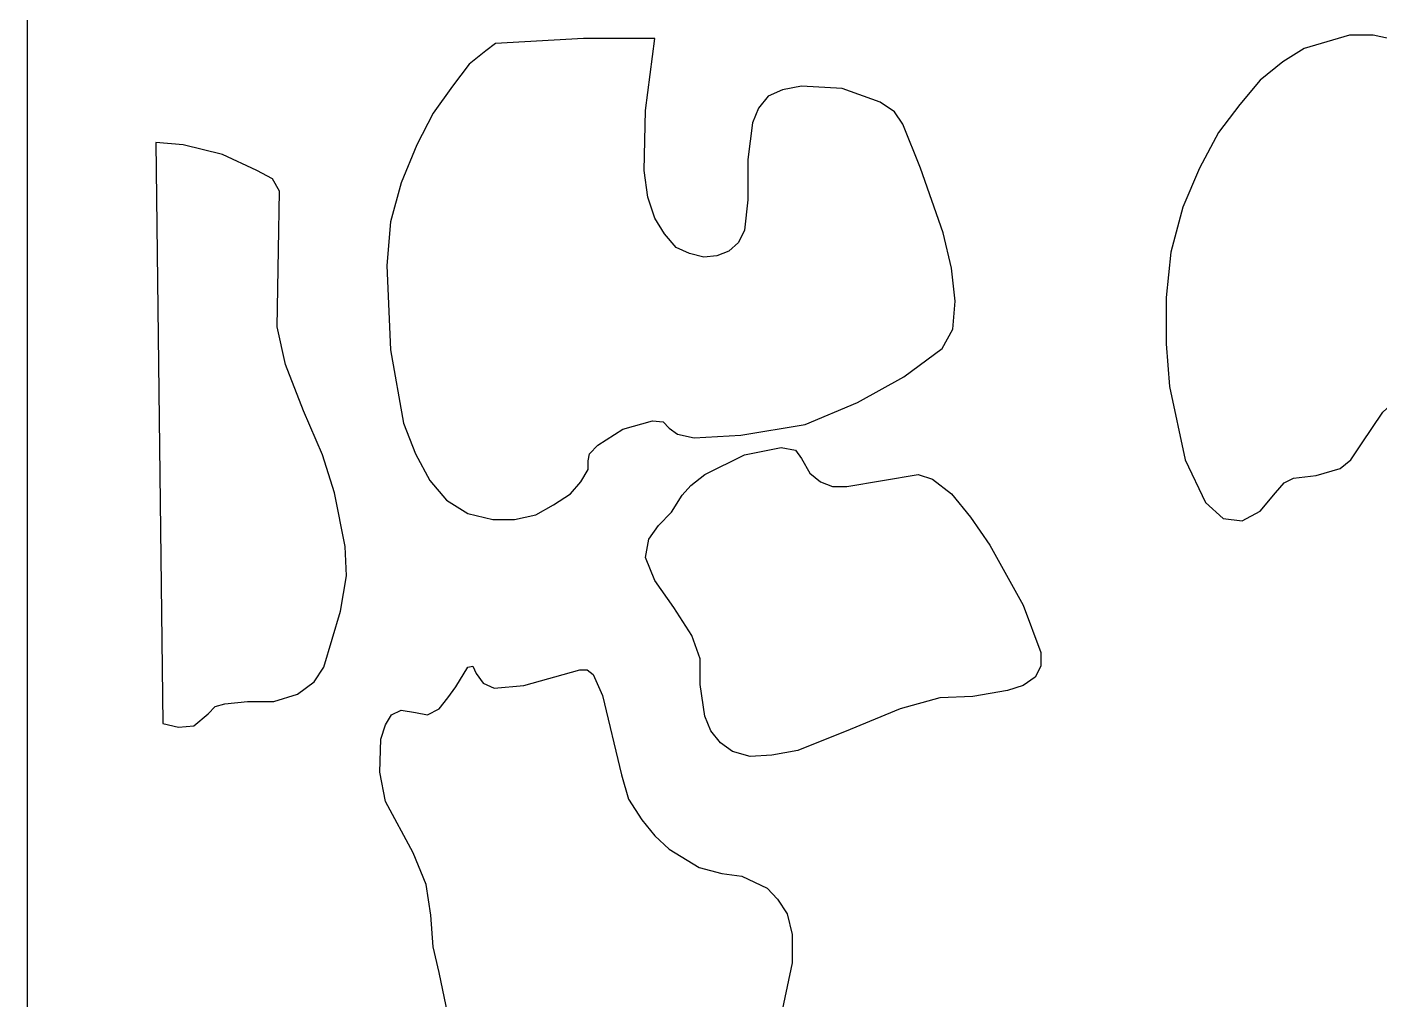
# Model space of a CAD drawing. Header units: centimetres. Extents: x -20.5 to -14.5, y -9 to 9.
# Drawn here: x -20.52 to -18.014, y -2.697 to -0.894 of the extents above; entities that cross this region are included whole.
import ezdxf

# ---------------------------------------------------------------- set-up
doc = ezdxf.new("R2010")
doc.units = ezdxf.units.CM
doc.header["$MEASUREMENT"] = 0
doc.layers.add('layer 1', color=7, linetype='Continuous')

msp = doc.modelspace()

# ---------------------------------------------------------------- linework, layer by layer
at = {"layer": 'layer 1', "color": 250}
for points, knots in [([(-14.52121, -8.99444), (-14.52121, -8.99444), (-20.51992, -8.99536), (-20.51992, -8.99536), (-20.51992, -8.99536), (-20.51992, -8.99536), (-20.51992, 9.00077), (-20.51992, 9.00077), (-20.51992, 9.00077), (-20.51992, 9.00077), (-14.52121, 9.00077), (-14.52121, 9.00077), (-14.52121, 9.00077), (-14.52121, 9.00077), (-14.52121, -8.99444), (-14.52121, -8.99444)], [0, 0, 0, 0, 0.2, 0.2, 0.2, 0.2, 0.4, 0.4, 0.4, 0.4, 0.6, 0.6, 0.6, 0.6, 1, 1, 1, 1]), ([(-19.48047, -1.69789), (-19.48047, -1.69789), (-19.48047, -1.71375), (-19.48047, -1.71375), (-19.48047, -1.71375), (-19.48047, -1.71375), (-19.49381, -1.73643), (-19.49381, -1.73643), (-19.49381, -1.73643), (-19.49381, -1.73643), (-19.51347, -1.75893), (-19.51347, -1.75893), (-19.51347, -1.75893), (-19.51347, -1.75893), (-19.54446, -1.77939), (-19.54446, -1.77939), (-19.54446, -1.77939), (-19.54446, -1.77939), (-19.57745, -1.79746), (-19.57745, -1.79746), (-19.57745, -1.79746), (-19.57745, -1.79746), (-19.61711, -1.8065), (-19.61711, -1.8065), (-19.61711, -1.8065), (-19.61711, -1.8065), (-19.6571, -1.8065), (-19.6571, -1.8065), (-19.6571, -1.8065), (-19.6571, -1.8065), (-19.70343, -1.79525), (-19.70343, -1.79525), (-19.70343, -1.79525), (-19.70343, -1.79525), (-19.74308, -1.77036), (-19.74308, -1.77036), (-19.74308, -1.77036), (-19.74308, -1.77036), (-19.77408, -1.73403), (-19.77408, -1.73403), (-19.77408, -1.73403), (-19.77408, -1.73403), (-19.80041, -1.68443), (-19.80041, -1.68443), (-19.80041, -1.68443), (-19.80041, -1.68443), (-19.8224, -1.62783), (-19.8224, -1.62783), (-19.8224, -1.62783), (-19.8224, -1.62783), (-19.84673, -1.49212), (-19.84673, -1.49212), (-19.84673, -1.49212), (-19.84673, -1.49212), (-19.85339, -1.33594), (-19.85339, -1.33594), (-19.85339, -1.33594), (-19.85339, -1.33594), (-19.84673, -1.25463), (-19.84673, -1.25463), (-19.84673, -1.25463), (-19.84673, -1.25463), (-19.82707, -1.18216), (-19.82707, -1.18216), (-19.82707, -1.18216), (-19.82707, -1.18216), (-19.79807, -1.1121), (-19.79807, -1.1121), (-19.79807, -1.1121), (-19.79807, -1.1121), (-19.76741, -1.05328), (-19.76741, -1.05328), (-19.76741, -1.05328), (-19.76741, -1.05328), (-19.73209, -1.00349), (-19.73209, -1.00349), (-19.73209, -1.00349), (-19.73209, -1.00349), (-19.70109, -0.96274), (-19.70109, -0.96274), (-19.70109, -0.96274), (-19.70109, -0.96274), (-19.6701, -0.93785), (-19.6701, -0.93785), (-19.6701, -0.93785), (-19.6701, -0.93785), (-19.65244, -0.92421), (-19.65244, -0.92421), (-19.65244, -0.92421), (-19.65244, -0.92421), (-19.48914, -0.91517), (-19.48914, -0.91517), (-19.48914, -0.91517), (-19.48914, -0.91517), (-19.35683, -0.91517), (-19.35683, -0.91517), (-19.35683, -0.91517), (-19.35683, -0.91517), (-19.3745, -1.04867), (-19.3745, -1.04867), (-19.3745, -1.04867), (-19.3745, -1.04867), (-19.37683, -1.15948), (-19.37683, -1.15948), (-19.37683, -1.15948), (-19.37683, -1.15948), (-19.37017, -1.20927), (-19.37017, -1.20927), (-19.37017, -1.20927), (-19.37017, -1.20927), (-19.35683, -1.24781), (-19.35683, -1.24781), (-19.35683, -1.24781), (-19.35683, -1.24781), (-19.33917, -1.27712), (-19.33917, -1.27712), (-19.33917, -1.27712), (-19.33917, -1.27712), (-19.31718, -1.30202), (-19.31718, -1.30202), (-19.31718, -1.30202), (-19.31718, -1.30202), (-19.29285, -1.31345), (-19.29285, -1.31345), (-19.29285, -1.31345), (-19.29285, -1.31345), (-19.26619, -1.32009), (-19.26619, -1.32009), (-19.26619, -1.32009), (-19.26619, -1.32009), (-19.24219, -1.31787), (-19.24219, -1.31787), (-19.24219, -1.31787), (-19.24219, -1.31787), (-19.21986, -1.30884), (-19.21986, -1.30884), (-19.21986, -1.30884), (-19.21986, -1.30884), (-19.2022, -1.29298), (-19.2022, -1.29298), (-19.2022, -1.29298), (-19.2022, -1.29298), (-19.1912, -1.2703), (-19.1912, -1.2703), (-19.1912, -1.2703), (-19.1912, -1.2703), (-19.18454, -1.21388), (-19.18454, -1.21388), (-19.18454, -1.21388), (-19.18454, -1.21388), (-19.18454, -1.1392), (-19.18454, -1.1392), (-19.18454, -1.1392), (-19.18454, -1.1392), (-19.17587, -1.07135), (-19.17587, -1.07135), (-19.17587, -1.07135), (-19.17587, -1.07135), (-19.16488, -1.04424), (-19.16488, -1.04424), (-19.16488, -1.04424), (-19.16488, -1.04424), (-19.14721, -1.02156), (-19.14721, -1.02156), (-19.14721, -1.02156), (-19.14721, -1.02156), (-19.12055, -1.01032), (-19.12055, -1.01032), (-19.12055, -1.01032), (-19.12055, -1.01032), (-19.08523, -1.00349), (-19.08523, -1.00349), (-19.08523, -1.00349), (-19.08523, -1.00349), (-19.01024, -1.00792), (-19.01024, -1.00792), (-19.01024, -1.00792), (-19.01024, -1.00792), (-18.93959, -1.03281), (-18.93959, -1.03281), (-18.93959, -1.03281), (-18.93959, -1.03281), (-18.91326, -1.05088), (-18.91326, -1.05088), (-18.91326, -1.05088), (-18.91326, -1.05088), (-18.8976, -1.07356), (-18.8976, -1.07356), (-18.8976, -1.07356), (-18.8976, -1.07356), (-18.86461, -1.15506), (-18.86461, -1.15506), (-18.86461, -1.15506), (-18.86461, -1.15506), (-18.82262, -1.27491), (-18.82262, -1.27491), (-18.82262, -1.27491), (-18.82262, -1.27491), (-18.80729, -1.34055), (-18.80729, -1.34055), (-18.80729, -1.34055), (-18.80729, -1.34055), (-18.80062, -1.40158), (-18.80062, -1.40158), (-18.80062, -1.40158), (-18.80062, -1.40158), (-18.80495, -1.45358), (-18.80495, -1.45358), (-18.80495, -1.45358), (-18.80495, -1.45358), (-18.82495, -1.48972), (-18.82495, -1.48972), (-18.82495, -1.48972), (-18.82495, -1.48972), (-18.8956, -1.5419), (-18.8956, -1.5419), (-18.8956, -1.5419), (-18.8956, -1.5419), (-18.98158, -1.58929), (-18.98158, -1.58929), (-18.98158, -1.58929), (-18.98158, -1.58929), (-19.07856, -1.63004), (-19.07856, -1.63004), (-19.07856, -1.63004), (-19.07856, -1.63004), (-19.19787, -1.65032), (-19.19787, -1.65032), (-19.19787, -1.65032), (-19.19787, -1.65032), (-19.28385, -1.65493), (-19.28385, -1.65493), (-19.28385, -1.65493), (-19.28385, -1.65493), (-19.31484, -1.64811), (-19.31484, -1.64811), (-19.31484, -1.64811), (-19.31484, -1.64811), (-19.33017, -1.63686), (-19.33017, -1.63686), (-19.33017, -1.63686), (-19.33017, -1.63686), (-19.3415, -1.62561), (-19.3415, -1.62561), (-19.3415, -1.62561), (-19.3415, -1.62561), (-19.36117, -1.62322), (-19.36117, -1.62322), (-19.36117, -1.62322), (-19.36117, -1.62322), (-19.41649, -1.63907), (-19.41649, -1.63907), (-19.41649, -1.63907), (-19.41649, -1.63907), (-19.46281, -1.66858), (-19.46281, -1.66858), (-19.46281, -1.66858), (-19.46281, -1.66858), (-19.47814, -1.68443), (-19.47814, -1.68443), (-19.47814, -1.68443), (-19.47814, -1.68443), (-19.48047, -1.69789), (-19.48047, -1.69789)], [0, 0, 0, 0, 0.0149254, 0.0149254, 0.0149254, 0.0149254, 0.0298507, 0.0298507, 0.0298507, 0.0298507, 0.0447761, 0.0447761, 0.0447761, 0.0447761, 0.0597015, 0.0597015, 0.0597015, 0.0597015, 0.0746269, 0.0746269, 0.0746269, 0.0746269, 0.0895522, 0.0895522, 0.0895522, 0.0895522, 0.1044776, 0.1044776, 0.1044776, 0.1044776, 0.119403, 0.119403, 0.119403, 0.119403, 0.1343284, 0.1343284, 0.1343284, 0.1343284, 0.1492537, 0.1492537, 0.1492537, 0.1492537, 0.1641791, 0.1641791, 0.1641791, 0.1641791, 0.1791045, 0.1791045, 0.1791045, 0.1791045, 0.1940299, 0.1940299, 0.1940299, 0.1940299, 0.2089552, 0.2089552, 0.2089552, 0.2089552, 0.2238806, 0.2238806, 0.2238806, 0.2238806, 0.238806, 0.238806, 0.238806, 0.238806, 0.2537313, 0.2537313, 0.2537313, 0.2537313, 0.2686567, 0.2686567, 0.2686567, 0.2686567, 0.2835821, 0.2835821, 0.2835821, 0.2835821, 0.2985075, 0.2985075, 0.2985075, 0.2985075, 0.3134328, 0.3134328, 0.3134328, 0.3134328, 0.3283582, 0.3283582, 0.3283582, 0.3283582, 0.3432836, 0.3432836, 0.3432836, 0.3432836, 0.358209, 0.358209, 0.358209, 0.358209, 0.3731343, 0.3731343, 0.3731343, 0.3731343, 0.3880597, 0.3880597, 0.3880597, 0.3880597, 0.4029851, 0.4029851, 0.4029851, 0.4029851, 0.4179104, 0.4179104, 0.4179104, 0.4179104, 0.4328358, 0.4328358, 0.4328358, 0.4328358, 0.4477612, 0.4477612, 0.4477612, 0.4477612, 0.4626866, 0.4626866, 0.4626866, 0.4626866, 0.4776119, 0.4776119, 0.4776119, 0.4776119, 0.4925373, 0.4925373, 0.4925373, 0.4925373, 0.5074627, 0.5074627, 0.5074627, 0.5074627, 0.5223881, 0.5223881, 0.5223881, 0.5223881, 0.5373134, 0.5373134, 0.5373134, 0.5373134, 0.5522388, 0.5522388, 0.5522388, 0.5522388, 0.5671642, 0.5671642, 0.5671642, 0.5671642, 0.5820896, 0.5820896, 0.5820896, 0.5820896, 0.5970149, 0.5970149, 0.5970149, 0.5970149, 0.6119403, 0.6119403, 0.6119403, 0.6119403, 0.6268657, 0.6268657, 0.6268657, 0.6268657, 0.641791, 0.641791, 0.641791, 0.641791, 0.6567164, 0.6567164, 0.6567164, 0.6567164, 0.6716418, 0.6716418, 0.6716418, 0.6716418, 0.6865672, 0.6865672, 0.6865672, 0.6865672, 0.7014925, 0.7014925, 0.7014925, 0.7014925, 0.7164179, 0.7164179, 0.7164179, 0.7164179, 0.7313433, 0.7313433, 0.7313433, 0.7313433, 0.7462687, 0.7462687, 0.7462687, 0.7462687, 0.761194, 0.761194, 0.761194, 0.761194, 0.7761194, 0.7761194, 0.7761194, 0.7761194, 0.7910448, 0.7910448, 0.7910448, 0.7910448, 0.8059701, 0.8059701, 0.8059701, 0.8059701, 0.8208955, 0.8208955, 0.8208955, 0.8208955, 0.8358209, 0.8358209, 0.8358209, 0.8358209, 0.8507463, 0.8507463, 0.8507463, 0.8507463, 0.8656716, 0.8656716, 0.8656716, 0.8656716, 0.880597, 0.880597, 0.880597, 0.880597, 0.8955224, 0.8955224, 0.8955224, 0.8955224, 0.9104478, 0.9104478, 0.9104478, 0.9104478, 0.9253731, 0.9253731, 0.9253731, 0.9253731, 0.9402985, 0.9402985, 0.9402985, 0.9402985, 0.9552239, 0.9552239, 0.9552239, 0.9552239, 0.9701493, 0.9701493, 0.9701493, 0.9701493, 1, 1, 1, 1]), ([(-17.90448, -1.53729), (-17.90448, -1.53729), (-17.92881, -1.54411), (-17.92881, -1.54411), (-17.92881, -1.54411), (-17.92881, -1.54411), (-17.96413, -1.56679), (-17.96413, -1.56679), (-17.96413, -1.56679), (-17.96413, -1.56679), (-18.00846, -1.60736), (-18.00846, -1.60736), (-18.00846, -1.60736), (-18.00846, -1.60736), (-18.04812, -1.66618), (-18.04812, -1.66618), (-18.04812, -1.66618), (-18.04812, -1.66618), (-18.06778, -1.69568), (-18.06778, -1.69568), (-18.06778, -1.69568), (-18.06778, -1.69568), (-18.08777, -1.71154), (-18.08777, -1.71154), (-18.08777, -1.71154), (-18.08777, -1.71154), (-18.13177, -1.725), (-18.13177, -1.725), (-18.13177, -1.725), (-18.13177, -1.725), (-18.17376, -1.72961), (-18.17376, -1.72961), (-18.17376, -1.72961), (-18.17376, -1.72961), (-18.19142, -1.73864), (-18.19142, -1.73864), (-18.19142, -1.73864), (-18.19142, -1.73864), (-18.20708, -1.75671), (-18.20708, -1.75671), (-18.20708, -1.75671), (-18.20708, -1.75671), (-18.23574, -1.79064), (-18.23574, -1.79064), (-18.23574, -1.79064), (-18.23574, -1.79064), (-18.26874, -1.80871), (-18.26874, -1.80871), (-18.26874, -1.80871), (-18.26874, -1.80871), (-18.30406, -1.80428), (-18.30406, -1.80428), (-18.30406, -1.80428), (-18.30406, -1.80428), (-18.33705, -1.77478), (-18.33705, -1.77478), (-18.33705, -1.77478), (-18.33705, -1.77478), (-18.37471, -1.69568), (-18.37471, -1.69568), (-18.37471, -1.69568), (-18.37471, -1.69568), (-18.40337, -1.55997), (-18.40337, -1.55997), (-18.40337, -1.55997), (-18.40337, -1.55997), (-18.41004, -1.48069), (-18.41004, -1.48069), (-18.41004, -1.48069), (-18.41004, -1.48069), (-18.41004, -1.39476), (-18.41004, -1.39476), (-18.41004, -1.39476), (-18.41004, -1.39476), (-18.40104, -1.31105), (-18.40104, -1.31105), (-18.40104, -1.31105), (-18.40104, -1.31105), (-18.37905, -1.22734), (-18.37905, -1.22734), (-18.37905, -1.22734), (-18.37905, -1.22734), (-18.34805, -1.15506), (-18.34805, -1.15506), (-18.34805, -1.15506), (-18.34805, -1.15506), (-18.31273, -1.08942), (-18.31273, -1.08942), (-18.31273, -1.08942), (-18.31273, -1.08942), (-18.27307, -1.03742), (-18.27307, -1.03742), (-18.27307, -1.03742), (-18.27307, -1.03742), (-18.23574, -0.99206), (-18.23574, -0.99206), (-18.23574, -0.99206), (-18.23574, -0.99206), (-18.19375, -0.95813), (-18.19375, -0.95813), (-18.19375, -0.95813), (-18.19375, -0.95813), (-18.15409, -0.93343), (-18.15409, -0.93343), (-18.15409, -0.93343), (-18.15409, -0.93343), (-18.07011, -0.90853), (-18.07011, -0.90853), (-18.07011, -0.90853), (-18.07011, -0.90853), (-18.02612, -0.90853), (-18.02612, -0.90853), (-18.02612, -0.90853), (-18.02612, -0.90853), (-17.97513, -0.91978), (-17.97513, -0.91978), (-17.97513, -0.91978), (-17.97513, -0.91978), (-17.88015, -0.96957), (-17.88015, -0.96957), (-17.88015, -0.96957), (-17.88015, -0.96957), (-17.83616, -1.00349), (-17.83616, -1.00349), (-17.83616, -1.00349), (-17.83616, -1.00349), (-17.8075, -1.03742), (-17.8075, -1.03742), (-17.8075, -1.03742), (-17.8075, -1.03742), (-17.78984, -1.07135), (-17.78984, -1.07135), (-17.78984, -1.07135), (-17.78984, -1.07135), (-17.78984, -1.10067), (-17.78984, -1.10067), (-17.78984, -1.10067), (-17.78984, -1.10067), (-17.81417, -1.14824), (-17.81417, -1.14824), (-17.81417, -1.14824), (-17.81417, -1.14824), (-17.84283, -1.17995), (-17.84283, -1.17995), (-17.84283, -1.17995), (-17.84283, -1.17995), (-17.90915, -1.22513), (-17.90915, -1.22513), (-17.90915, -1.22513), (-17.90915, -1.22513), (-17.92214, -1.24098), (-17.92214, -1.24098), (-17.92214, -1.24098), (-17.92214, -1.24098), (-17.92881, -1.26366), (-17.92881, -1.26366), (-17.92881, -1.26366), (-17.92881, -1.26366), (-17.92681, -1.32009), (-17.92681, -1.32009), (-17.92681, -1.32009), (-17.92681, -1.32009), (-17.91348, -1.37669), (-17.91348, -1.37669), (-17.91348, -1.37669), (-17.91348, -1.37669), (-17.89582, -1.42648), (-17.89582, -1.42648), (-17.89582, -1.42648), (-17.89582, -1.42648), (-17.88482, -1.46944), (-17.88482, -1.46944), (-17.88482, -1.46944), (-17.88482, -1.46944), (-17.88249, -1.50337), (-17.88249, -1.50337), (-17.88249, -1.50337), (-17.88249, -1.50337), (-17.88915, -1.52826), (-17.88915, -1.52826), (-17.88915, -1.52826), (-17.88915, -1.52826), (-17.90448, -1.53729), (-17.90448, -1.53729)], [0, 0, 0, 0, 0.0212766, 0.0212766, 0.0212766, 0.0212766, 0.0425532, 0.0425532, 0.0425532, 0.0425532, 0.0638298, 0.0638298, 0.0638298, 0.0638298, 0.0851064, 0.0851064, 0.0851064, 0.0851064, 0.106383, 0.106383, 0.106383, 0.106383, 0.1276596, 0.1276596, 0.1276596, 0.1276596, 0.1489362, 0.1489362, 0.1489362, 0.1489362, 0.1702128, 0.1702128, 0.1702128, 0.1702128, 0.1914894, 0.1914894, 0.1914894, 0.1914894, 0.212766, 0.212766, 0.212766, 0.212766, 0.2340426, 0.2340426, 0.2340426, 0.2340426, 0.2553191, 0.2553191, 0.2553191, 0.2553191, 0.2765957, 0.2765957, 0.2765957, 0.2765957, 0.2978723, 0.2978723, 0.2978723, 0.2978723, 0.3191489, 0.3191489, 0.3191489, 0.3191489, 0.3404255, 0.3404255, 0.3404255, 0.3404255, 0.3617021, 0.3617021, 0.3617021, 0.3617021, 0.3829787, 0.3829787, 0.3829787, 0.3829787, 0.4042553, 0.4042553, 0.4042553, 0.4042553, 0.4255319, 0.4255319, 0.4255319, 0.4255319, 0.4468085, 0.4468085, 0.4468085, 0.4468085, 0.4680851, 0.4680851, 0.4680851, 0.4680851, 0.4893617, 0.4893617, 0.4893617, 0.4893617, 0.5106383, 0.5106383, 0.5106383, 0.5106383, 0.5319149, 0.5319149, 0.5319149, 0.5319149, 0.5531915, 0.5531915, 0.5531915, 0.5531915, 0.5744681, 0.5744681, 0.5744681, 0.5744681, 0.5957447, 0.5957447, 0.5957447, 0.5957447, 0.6170213, 0.6170213, 0.6170213, 0.6170213, 0.6382979, 0.6382979, 0.6382979, 0.6382979, 0.6595745, 0.6595745, 0.6595745, 0.6595745, 0.6808511, 0.6808511, 0.6808511, 0.6808511, 0.7021277, 0.7021277, 0.7021277, 0.7021277, 0.7234043, 0.7234043, 0.7234043, 0.7234043, 0.7446809, 0.7446809, 0.7446809, 0.7446809, 0.7659574, 0.7659574, 0.7659574, 0.7659574, 0.787234, 0.787234, 0.787234, 0.787234, 0.8085106, 0.8085106, 0.8085106, 0.8085106, 0.8297872, 0.8297872, 0.8297872, 0.8297872, 0.8510638, 0.8510638, 0.8510638, 0.8510638, 0.8723404, 0.8723404, 0.8723404, 0.8723404, 0.893617, 0.893617, 0.893617, 0.893617, 0.9148936, 0.9148936, 0.9148936, 0.9148936, 0.9361702, 0.9361702, 0.9361702, 0.9361702, 0.9574468, 0.9574468, 0.9574468, 0.9574468, 1, 1, 1, 1]), ([(-20.2683, -2.18431), (-20.2683, -2.18431), (-20.28164, -1.10749), (-20.28164, -1.10749), (-20.28164, -1.10749), (-20.28164, -1.10749), (-20.23065, -1.1121), (-20.23065, -1.1121), (-20.23065, -1.1121), (-20.23065, -1.1121), (-20.158, -1.13017), (-20.158, -1.13017), (-20.158, -1.13017), (-20.158, -1.13017), (-20.09401, -1.15948), (-20.09401, -1.15948), (-20.09401, -1.15948), (-20.09401, -1.15948), (-20.06535, -1.17534), (-20.06535, -1.17534), (-20.06535, -1.17534), (-20.06535, -1.17534), (-20.05202, -1.19802), (-20.05202, -1.19802), (-20.05202, -1.19802), (-20.05202, -1.19802), (-20.05435, -1.30663), (-20.05435, -1.30663), (-20.05435, -1.30663), (-20.05435, -1.30663), (-20.05635, -1.44916), (-20.05635, -1.44916), (-20.05635, -1.44916), (-20.05635, -1.44916), (-20.04102, -1.51922), (-20.04102, -1.51922), (-20.04102, -1.51922), (-20.04102, -1.51922), (-20.00803, -1.60515), (-20.00803, -1.60515), (-20.00803, -1.60515), (-20.00803, -1.60515), (-19.9727, -1.68665), (-19.9727, -1.68665), (-19.9727, -1.68665), (-19.9727, -1.68665), (-19.95037, -1.75671), (-19.95037, -1.75671), (-19.95037, -1.75671), (-19.95037, -1.75671), (-19.93071, -1.85628), (-19.93071, -1.85628), (-19.93071, -1.85628), (-19.93071, -1.85628), (-19.92838, -1.91049), (-19.92838, -1.91049), (-19.92838, -1.91049), (-19.92838, -1.91049), (-19.93938, -1.97613), (-19.93938, -1.97613), (-19.93938, -1.97613), (-19.93938, -1.97613), (-19.97037, -2.08013), (-19.97037, -2.08013), (-19.97037, -2.08013), (-19.97037, -2.08013), (-19.98803, -2.10742), (-19.98803, -2.10742), (-19.98803, -2.10742), (-19.98803, -2.10742), (-20.01903, -2.12991), (-20.01903, -2.12991), (-20.01903, -2.12991), (-20.01903, -2.12991), (-20.06302, -2.14356), (-20.06302, -2.14356), (-20.06302, -2.14356), (-20.06302, -2.14356), (-20.11167, -2.14356), (-20.11167, -2.14356), (-20.11167, -2.14356), (-20.11167, -2.14356), (-20.15366, -2.14798), (-20.15366, -2.14798), (-20.15366, -2.14798), (-20.15366, -2.14798), (-20.17133, -2.15259), (-20.17133, -2.15259), (-20.17133, -2.15259), (-20.17133, -2.15259), (-20.18432, -2.16624), (-20.18432, -2.16624), (-20.18432, -2.16624), (-20.18432, -2.16624), (-20.21098, -2.18873), (-20.21098, -2.18873), (-20.21098, -2.18873), (-20.21098, -2.18873), (-20.23964, -2.19113), (-20.23964, -2.19113), (-20.23964, -2.19113), (-20.23964, -2.19113), (-20.2683, -2.18431), (-20.2683, -2.18431)], [0, 0, 0, 0, 0.037037, 0.037037, 0.037037, 0.037037, 0.0740741, 0.0740741, 0.0740741, 0.0740741, 0.1111111, 0.1111111, 0.1111111, 0.1111111, 0.1481481, 0.1481481, 0.1481481, 0.1481481, 0.1851852, 0.1851852, 0.1851852, 0.1851852, 0.2222222, 0.2222222, 0.2222222, 0.2222222, 0.2592593, 0.2592593, 0.2592593, 0.2592593, 0.2962963, 0.2962963, 0.2962963, 0.2962963, 0.3333333, 0.3333333, 0.3333333, 0.3333333, 0.3703704, 0.3703704, 0.3703704, 0.3703704, 0.4074074, 0.4074074, 0.4074074, 0.4074074, 0.4444444, 0.4444444, 0.4444444, 0.4444444, 0.4814815, 0.4814815, 0.4814815, 0.4814815, 0.5185185, 0.5185185, 0.5185185, 0.5185185, 0.5555556, 0.5555556, 0.5555556, 0.5555556, 0.5925926, 0.5925926, 0.5925926, 0.5925926, 0.6296296, 0.6296296, 0.6296296, 0.6296296, 0.6666667, 0.6666667, 0.6666667, 0.6666667, 0.7037037, 0.7037037, 0.7037037, 0.7037037, 0.7407407, 0.7407407, 0.7407407, 0.7407407, 0.7777778, 0.7777778, 0.7777778, 0.7777778, 0.8148148, 0.8148148, 0.8148148, 0.8148148, 0.8518519, 0.8518519, 0.8518519, 0.8518519, 0.8888889, 0.8888889, 0.8888889, 0.8888889, 0.9259259, 0.9259259, 0.9259259, 0.9259259, 1, 1, 1, 1]), ([(-19.30618, -1.76132), (-19.30618, -1.76132), (-19.32584, -1.79285), (-19.32584, -1.79285), (-19.32584, -1.79285), (-19.32584, -1.79285), (-19.35017, -1.81774), (-19.35017, -1.81774), (-19.35017, -1.81774), (-19.35017, -1.81774), (-19.36783, -1.84264), (-19.36783, -1.84264), (-19.36783, -1.84264), (-19.36783, -1.84264), (-19.3745, -1.87656), (-19.3745, -1.87656), (-19.3745, -1.87656), (-19.3745, -1.87656), (-19.35683, -1.91953), (-19.35683, -1.91953), (-19.35683, -1.91953), (-19.35683, -1.91953), (-19.32151, -1.96931), (-19.32151, -1.96931), (-19.32151, -1.96931), (-19.32151, -1.96931), (-19.28852, -2.02131), (-19.28852, -2.02131), (-19.28852, -2.02131), (-19.28852, -2.02131), (-19.27285, -2.06445), (-19.27285, -2.06445), (-19.27285, -2.06445), (-19.27285, -2.06445), (-19.27285, -2.11184), (-19.27285, -2.11184), (-19.27285, -2.11184), (-19.27285, -2.11184), (-19.26419, -2.17066), (-19.26419, -2.17066), (-19.26419, -2.17066), (-19.26419, -2.17066), (-19.25319, -2.19777), (-19.25319, -2.19777), (-19.25319, -2.19777), (-19.25319, -2.19777), (-19.23553, -2.22044), (-19.23553, -2.22044), (-19.23553, -2.22044), (-19.23553, -2.22044), (-19.2132, -2.2363), (-19.2132, -2.2363), (-19.2132, -2.2363), (-19.2132, -2.2363), (-19.18021, -2.24534), (-19.18021, -2.24534), (-19.18021, -2.24534), (-19.18021, -2.24534), (-19.14055, -2.24312), (-19.14055, -2.24312), (-19.14055, -2.24312), (-19.14055, -2.24312), (-19.09189, -2.23409), (-19.09189, -2.23409), (-19.09189, -2.23409), (-19.09189, -2.23409), (-18.99491, -2.19555), (-18.99491, -2.19555), (-18.99491, -2.19555), (-18.99491, -2.19555), (-18.90227, -2.1572), (-18.90227, -2.1572), (-18.90227, -2.1572), (-18.90227, -2.1572), (-18.82928, -2.13673), (-18.82928, -2.13673), (-18.82928, -2.13673), (-18.82928, -2.13673), (-18.76763, -2.13452), (-18.76763, -2.13452), (-18.76763, -2.13452), (-18.76763, -2.13452), (-18.70364, -2.12327), (-18.70364, -2.12327), (-18.70364, -2.12327), (-18.70364, -2.12327), (-18.67498, -2.11405), (-18.67498, -2.11405), (-18.67498, -2.11405), (-18.67498, -2.11405), (-18.65265, -2.09838), (-18.65265, -2.09838), (-18.65265, -2.09838), (-18.65265, -2.09838), (-18.64166, -2.07791), (-18.64166, -2.07791), (-18.64166, -2.07791), (-18.64166, -2.07791), (-18.64166, -2.05302), (-18.64166, -2.05302), (-18.64166, -2.05302), (-18.64166, -2.05302), (-18.67498, -1.96489), (-18.67498, -1.96489), (-18.67498, -1.96489), (-18.67498, -1.96489), (-18.73663, -1.85407), (-18.73663, -1.85407), (-18.73663, -1.85407), (-18.73663, -1.85407), (-18.77196, -1.80189), (-18.77196, -1.80189), (-18.77196, -1.80189), (-18.77196, -1.80189), (-18.80729, -1.75893), (-18.80729, -1.75893), (-18.80729, -1.75893), (-18.80729, -1.75893), (-18.84261, -1.73182), (-18.84261, -1.73182), (-18.84261, -1.73182), (-18.84261, -1.73182), (-18.86894, -1.72279), (-18.86894, -1.72279), (-18.86894, -1.72279), (-18.86894, -1.72279), (-19.00158, -1.74547), (-19.00158, -1.74547), (-19.00158, -1.74547), (-19.00158, -1.74547), (-19.02791, -1.74547), (-19.02791, -1.74547), (-19.02791, -1.74547), (-19.02791, -1.74547), (-19.0499, -1.73643), (-19.0499, -1.73643), (-19.0499, -1.73643), (-19.0499, -1.73643), (-19.0699, -1.72057), (-19.0699, -1.72057), (-19.0699, -1.72057), (-19.0699, -1.72057), (-19.08523, -1.69347), (-19.08523, -1.69347), (-19.08523, -1.69347), (-19.08523, -1.69347), (-19.09622, -1.67761), (-19.09622, -1.67761), (-19.09622, -1.67761), (-19.09622, -1.67761), (-19.12289, -1.673), (-19.12289, -1.673), (-19.12289, -1.673), (-19.12289, -1.673), (-19.1912, -1.68665), (-19.1912, -1.68665), (-19.1912, -1.68665), (-19.1912, -1.68665), (-19.26419, -1.72279), (-19.26419, -1.72279), (-19.26419, -1.72279), (-19.26419, -1.72279), (-19.29052, -1.74325), (-19.29052, -1.74325), (-19.29052, -1.74325), (-19.29052, -1.74325), (-19.30618, -1.76132), (-19.30618, -1.76132)], [0, 0, 0, 0, 0.0232558, 0.0232558, 0.0232558, 0.0232558, 0.0465116, 0.0465116, 0.0465116, 0.0465116, 0.0697674, 0.0697674, 0.0697674, 0.0697674, 0.0930233, 0.0930233, 0.0930233, 0.0930233, 0.1162791, 0.1162791, 0.1162791, 0.1162791, 0.1395349, 0.1395349, 0.1395349, 0.1395349, 0.1627907, 0.1627907, 0.1627907, 0.1627907, 0.1860465, 0.1860465, 0.1860465, 0.1860465, 0.2093023, 0.2093023, 0.2093023, 0.2093023, 0.2325581, 0.2325581, 0.2325581, 0.2325581, 0.255814, 0.255814, 0.255814, 0.255814, 0.2790698, 0.2790698, 0.2790698, 0.2790698, 0.3023256, 0.3023256, 0.3023256, 0.3023256, 0.3255814, 0.3255814, 0.3255814, 0.3255814, 0.3488372, 0.3488372, 0.3488372, 0.3488372, 0.372093, 0.372093, 0.372093, 0.372093, 0.3953488, 0.3953488, 0.3953488, 0.3953488, 0.4186047, 0.4186047, 0.4186047, 0.4186047, 0.4418605, 0.4418605, 0.4418605, 0.4418605, 0.4651163, 0.4651163, 0.4651163, 0.4651163, 0.4883721, 0.4883721, 0.4883721, 0.4883721, 0.5116279, 0.5116279, 0.5116279, 0.5116279, 0.5348837, 0.5348837, 0.5348837, 0.5348837, 0.5581395, 0.5581395, 0.5581395, 0.5581395, 0.5813953, 0.5813953, 0.5813953, 0.5813953, 0.6046512, 0.6046512, 0.6046512, 0.6046512, 0.627907, 0.627907, 0.627907, 0.627907, 0.6511628, 0.6511628, 0.6511628, 0.6511628, 0.6744186, 0.6744186, 0.6744186, 0.6744186, 0.6976744, 0.6976744, 0.6976744, 0.6976744, 0.7209302, 0.7209302, 0.7209302, 0.7209302, 0.744186, 0.744186, 0.744186, 0.744186, 0.7674419, 0.7674419, 0.7674419, 0.7674419, 0.7906977, 0.7906977, 0.7906977, 0.7906977, 0.8139535, 0.8139535, 0.8139535, 0.8139535, 0.8372093, 0.8372093, 0.8372093, 0.8372093, 0.8604651, 0.8604651, 0.8604651, 0.8604651, 0.8837209, 0.8837209, 0.8837209, 0.8837209, 0.9069767, 0.9069767, 0.9069767, 0.9069767, 0.9302326, 0.9302326, 0.9302326, 0.9302326, 0.9534884, 0.9534884, 0.9534884, 0.9534884, 1, 1, 1, 1]), ([(-19.73409, -2.84699), (-19.73409, -2.84699), (-19.6901, -2.8787), (-19.6901, -2.8787), (-19.6901, -2.8787), (-19.6901, -2.8787), (-19.58179, -2.93752), (-19.58179, -2.93752), (-19.58179, -2.93752), (-19.58179, -2.93752), (-19.51347, -2.96463), (-19.51347, -2.96463), (-19.51347, -2.96463), (-19.51347, -2.96463), (-19.44515, -2.9827), (-19.44515, -2.9827), (-19.44515, -2.9827), (-19.44515, -2.9827), (-19.37883, -2.98731), (-19.37883, -2.98731), (-19.37883, -2.98731), (-19.37883, -2.98731), (-19.31918, -2.97145), (-19.31918, -2.97145), (-19.31918, -2.97145), (-19.31918, -2.97145), (-19.26852, -2.94435), (-19.26852, -2.94435), (-19.26852, -2.94435), (-19.26852, -2.94435), (-19.22653, -2.91042), (-19.22653, -2.91042), (-19.22653, -2.91042), (-19.22653, -2.91042), (-19.1912, -2.87188), (-19.1912, -2.87188), (-19.1912, -2.87188), (-19.1912, -2.87188), (-19.16254, -2.82892), (-19.16254, -2.82892), (-19.16254, -2.82892), (-19.16254, -2.82892), (-19.12522, -2.73617), (-19.12522, -2.73617), (-19.12522, -2.73617), (-19.12522, -2.73617), (-19.10289, -2.62757), (-19.10289, -2.62757), (-19.10289, -2.62757), (-19.10289, -2.62757), (-19.10289, -2.57557), (-19.10289, -2.57557), (-19.10289, -2.57557), (-19.10289, -2.57557), (-19.11189, -2.53722), (-19.11189, -2.53722), (-19.11189, -2.53722), (-19.11189, -2.53722), (-19.12955, -2.50993), (-19.12955, -2.50993), (-19.12955, -2.50993), (-19.12955, -2.50993), (-19.14921, -2.48965), (-19.14921, -2.48965), (-19.14921, -2.48965), (-19.14921, -2.48965), (-19.19554, -2.46697), (-19.19554, -2.46697), (-19.19554, -2.46697), (-19.19554, -2.46697), (-19.23319, -2.46254), (-19.23319, -2.46254), (-19.23319, -2.46254), (-19.23319, -2.46254), (-19.27519, -2.45111), (-19.27519, -2.45111), (-19.27519, -2.45111), (-19.27519, -2.45111), (-19.33017, -2.41719), (-19.33017, -2.41719), (-19.33017, -2.41719), (-19.33017, -2.41719), (-19.35683, -2.39229), (-19.35683, -2.39229), (-19.35683, -2.39229), (-19.35683, -2.39229), (-19.38116, -2.36298), (-19.38116, -2.36298), (-19.38116, -2.36298), (-19.38116, -2.36298), (-19.40549, -2.32444), (-19.40549, -2.32444), (-19.40549, -2.32444), (-19.40549, -2.32444), (-19.41849, -2.27926), (-19.41849, -2.27926), (-19.41849, -2.27926), (-19.41849, -2.27926), (-19.45381, -2.13231), (-19.45381, -2.13231), (-19.45381, -2.13231), (-19.45381, -2.13231), (-19.47148, -2.09377), (-19.47148, -2.09377), (-19.47148, -2.09377), (-19.47148, -2.09377), (-19.48247, -2.08474), (-19.48247, -2.08474), (-19.48247, -2.08474), (-19.48247, -2.08474), (-19.4958, -2.08474), (-19.4958, -2.08474), (-19.4958, -2.08474), (-19.4958, -2.08474), (-19.59945, -2.11405), (-19.59945, -2.11405), (-19.59945, -2.11405), (-19.59945, -2.11405), (-19.65477, -2.11866), (-19.65477, -2.11866), (-19.65477, -2.11866), (-19.65477, -2.11866), (-19.67477, -2.10963), (-19.67477, -2.10963), (-19.67477, -2.10963), (-19.67477, -2.10963), (-19.68776, -2.09156), (-19.68776, -2.09156), (-19.68776, -2.09156), (-19.68776, -2.09156), (-19.69443, -2.07791), (-19.69443, -2.07791), (-19.69443, -2.07791), (-19.69443, -2.07791), (-19.70343, -2.08013), (-19.70343, -2.08013), (-19.70343, -2.08013), (-19.70343, -2.08013), (-19.72542, -2.11645), (-19.72542, -2.11645), (-19.72542, -2.11645), (-19.72542, -2.11645), (-19.74075, -2.13673), (-19.74075, -2.13673), (-19.74075, -2.13673), (-19.74075, -2.13673), (-19.75642, -2.1572), (-19.75642, -2.1572), (-19.75642, -2.1572), (-19.75642, -2.1572), (-19.77841, -2.16845), (-19.77841, -2.16845), (-19.77841, -2.16845), (-19.77841, -2.16845), (-19.80041, -2.16384), (-19.80041, -2.16384), (-19.80041, -2.16384), (-19.80041, -2.16384), (-19.82707, -2.15941), (-19.82707, -2.15941), (-19.82707, -2.15941), (-19.82707, -2.15941), (-19.84473, -2.16845), (-19.84473, -2.16845), (-19.84473, -2.16845), (-19.84473, -2.16845), (-19.85573, -2.18652), (-19.85573, -2.18652), (-19.85573, -2.18652), (-19.85573, -2.18652), (-19.86439, -2.21362), (-19.86439, -2.21362), (-19.86439, -2.21362), (-19.86439, -2.21362), (-19.86672, -2.27465), (-19.86672, -2.27465), (-19.86672, -2.27465), (-19.86672, -2.27465), (-19.85573, -2.32905), (-19.85573, -2.32905), (-19.85573, -2.32905), (-19.85573, -2.32905), (-19.80474, -2.42401), (-19.80474, -2.42401), (-19.80474, -2.42401), (-19.80474, -2.42401), (-19.78041, -2.48283), (-19.78041, -2.48283), (-19.78041, -2.48283), (-19.78041, -2.48283), (-19.77175, -2.53943), (-19.77175, -2.53943), (-19.77175, -2.53943), (-19.77175, -2.53943), (-19.76741, -2.59825), (-19.76741, -2.59825), (-19.76741, -2.59825), (-19.76741, -2.59825), (-19.75642, -2.64564), (-19.75642, -2.64564), (-19.75642, -2.64564), (-19.75642, -2.64564), (-19.74075, -2.72271), (-19.74075, -2.72271), (-19.74075, -2.72271), (-19.74075, -2.72271), (-19.73409, -2.84699), (-19.73409, -2.84699)], [0, 0, 0, 0, 0.0188679, 0.0188679, 0.0188679, 0.0188679, 0.0377358, 0.0377358, 0.0377358, 0.0377358, 0.0566038, 0.0566038, 0.0566038, 0.0566038, 0.0754717, 0.0754717, 0.0754717, 0.0754717, 0.0943396, 0.0943396, 0.0943396, 0.0943396, 0.1132075, 0.1132075, 0.1132075, 0.1132075, 0.1320755, 0.1320755, 0.1320755, 0.1320755, 0.1509434, 0.1509434, 0.1509434, 0.1509434, 0.1698113, 0.1698113, 0.1698113, 0.1698113, 0.1886792, 0.1886792, 0.1886792, 0.1886792, 0.2075472, 0.2075472, 0.2075472, 0.2075472, 0.2264151, 0.2264151, 0.2264151, 0.2264151, 0.245283, 0.245283, 0.245283, 0.245283, 0.2641509, 0.2641509, 0.2641509, 0.2641509, 0.2830189, 0.2830189, 0.2830189, 0.2830189, 0.3018868, 0.3018868, 0.3018868, 0.3018868, 0.3207547, 0.3207547, 0.3207547, 0.3207547, 0.3396226, 0.3396226, 0.3396226, 0.3396226, 0.3584906, 0.3584906, 0.3584906, 0.3584906, 0.3773585, 0.3773585, 0.3773585, 0.3773585, 0.3962264, 0.3962264, 0.3962264, 0.3962264, 0.4150943, 0.4150943, 0.4150943, 0.4150943, 0.4339623, 0.4339623, 0.4339623, 0.4339623, 0.4528302, 0.4528302, 0.4528302, 0.4528302, 0.4716981, 0.4716981, 0.4716981, 0.4716981, 0.490566, 0.490566, 0.490566, 0.490566, 0.509434, 0.509434, 0.509434, 0.509434, 0.5283019, 0.5283019, 0.5283019, 0.5283019, 0.5471698, 0.5471698, 0.5471698, 0.5471698, 0.5660377, 0.5660377, 0.5660377, 0.5660377, 0.5849057, 0.5849057, 0.5849057, 0.5849057, 0.6037736, 0.6037736, 0.6037736, 0.6037736, 0.6226415, 0.6226415, 0.6226415, 0.6226415, 0.6415094, 0.6415094, 0.6415094, 0.6415094, 0.6603774, 0.6603774, 0.6603774, 0.6603774, 0.6792453, 0.6792453, 0.6792453, 0.6792453, 0.6981132, 0.6981132, 0.6981132, 0.6981132, 0.7169811, 0.7169811, 0.7169811, 0.7169811, 0.7358491, 0.7358491, 0.7358491, 0.7358491, 0.754717, 0.754717, 0.754717, 0.754717, 0.7735849, 0.7735849, 0.7735849, 0.7735849, 0.7924528, 0.7924528, 0.7924528, 0.7924528, 0.8113208, 0.8113208, 0.8113208, 0.8113208, 0.8301887, 0.8301887, 0.8301887, 0.8301887, 0.8490566, 0.8490566, 0.8490566, 0.8490566, 0.8679245, 0.8679245, 0.8679245, 0.8679245, 0.8867925, 0.8867925, 0.8867925, 0.8867925, 0.9056604, 0.9056604, 0.9056604, 0.9056604, 0.9245283, 0.9245283, 0.9245283, 0.9245283, 0.9433962, 0.9433962, 0.9433962, 0.9433962, 0.9622642, 0.9622642, 0.9622642, 0.9622642, 1, 1, 1, 1])]:
    msp.add_open_spline(points, degree=3, knots=knots, dxfattribs=at)

doc.saveas('drawing.dxf')
